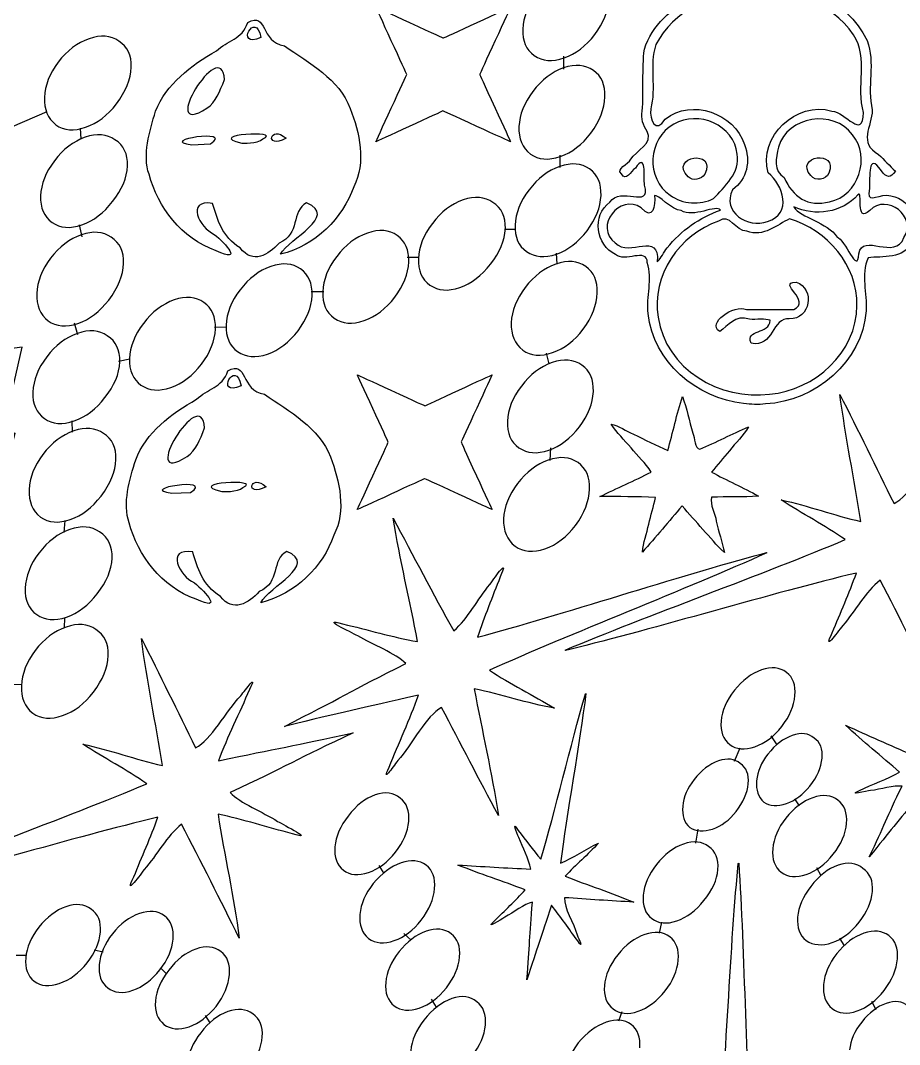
# Model space of a CAD drawing. Extents: x 0 to 11.4, y 1.1 to 23.5.
# Drawn here: x 5.877 to 9.527, y 11.283 to 15.534 of the extents above; entities that cross this region are included whole.
import ezdxf

# ---------------------------------------------------------------- set-up
doc = ezdxf.new("R2010")
doc.units = 0
doc.layers.add('White_Bulbs', color=7, linetype='CONTINUOUS')

msp = doc.modelspace()

# ---------------------------------------------------------------- linework, layer by layer
at = {"layer": 'White_Bulbs', "color": 7}
for points in [[(6.875596, 15.46332)], [(6.337368, 15.339709)], [(6.724478, 15.288936)], [(8.303489, 15.216998)], [(7.772456, 15.094385)], [(6.883053, 15.042039)], [(6.979886, 15.044802)], [(6.321361, 14.930523)], [(8.648714, 14.885063)], [(9.158499, 14.890116)], [(8.287484, 14.807811)], [(8.754627, 14.794431)], [(9.236658, 14.781484)], [(7.890321, 14.670347)], [(8.978893, 14.699694)], [(6.789761, 14.589651)], [(8.562261, 14.590117)], [(9.357882, 14.565799)], [(6.305518, 14.52547)], [(7.489106, 14.531482)], [(7.087891, 14.392615)], [(8.271639, 14.402758)], [(6.686674, 14.253747)], [(5.615771, 13.408668), (5.676933, 13.517097), (5.615451, 13.114559), (5.662237, 13.196413), (5.636114, 12.829777), (5.806075, 13.476016), (5.759731, 13.433706), (5.855866, 13.820808), (5.793982, 13.780347), (5.884044, 14.178456), (5.721866, 14.156616)], [(8.910625, 14.19443)], [(6.289512, 14.116284)], [(6.792957, 14.016834)], [(8.255633, 13.993572)], [(8.987507, 13.98285)], [(8.87968, 13.943692)], [(6.64184, 13.84245)], [(6.273667, 13.711231)], [(6.800415, 13.595552)], [(6.897249, 13.598315)], [(7.695472, 13.567493)], [(8.23979, 13.588519)], [(8.710363, 13.421004)], [(6.257661, 13.302046)], [(6.707123, 13.143164)], [(6.241818, 12.896993)], [(9.092759, 12.731099)], [(9.205305, 12.471359)], [(8.898672, 12.365471)], [(7.489258, 12.208988)], [(9.306769, 12.200765)], [(8.773013, 12.00942)], [(7.596743, 11.929934)], [(9.413938, 11.91809)], [(6.209152, 11.74937)], [(6.510759, 11.720028)], [(7.700427, 11.646055)], [(8.608393, 11.632889)], [(9.517937, 11.637833)], [(6.744606, 11.572436)], [(7.807595, 11.363379)], [(6.880914, 11.313874)]]:
    msp.add_lwpolyline(points, close=True, dxfattribs=at)
for points in [[(8.132957, 15.332531), (8.132957, 15.385291)], [(5.433783, 14.917264), (5.988594, 15.155533)], [(6.124745, 15.087455), (6.128148, 15.041505)], [(6.588862, 15.018327), (6.665821, 15.021446)], [(8.11764, 14.924072), (8.11764, 14.97513)], [(6.121341, 14.685804), (6.131553, 14.636448)], [(7.886185, 14.667082), (7.930434, 14.667083)], [(7.482841, 14.551352), (7.532195, 14.551352)], [(8.105728, 14.522415), (8.102325, 14.568367)], [(7.084602, 14.408391), (7.13736, 14.408391)], [(6.100918, 14.279046), (6.114533, 14.22969)], [(6.682959, 14.260324), (6.732314, 14.262026)], [(6.284721, 14.119066), (6.330671, 14.129277)], [(8.071691, 14.108849), (8.06148, 14.1531)], [(6.090707, 13.872288), (6.092409, 13.824634)], [(8.076797, 13.707197), (8.078498, 13.759957)], [(6.506225, 13.57184), (6.583183, 13.57496)], [(6.061776, 13.458722), (6.05667, 13.407664)], [(8.956357, 13.320139), (8.974057, 13.324695), (8.975699, 13.323472)], [(6.060074, 13.055367), (6.058371, 13.011117)], [(8.157879, 12.923194), (8.140072, 12.91908), (8.13846, 12.920342)], [(5.360603, 12.771146), (5.88478, 12.777954)], [(8.220597, 12.729065), (8.223641, 12.739028), (8.224725, 12.739463)], [(8.992928, 12.5644), (9.018075, 12.526678)], [(8.842044, 12.459617), (8.865096, 12.514104)], [(9.091421, 12.302442), (9.110282, 12.273103)], [(8.680682, 12.118024), (8.69116, 12.176702)], [(8.855382, 12.015732), (8.857266, 12.033911), (8.858984, 12.035026)], [(7.364641, 12.025816), (7.385597, 11.992285)], [(9.181532, 12.017433), (9.200393, 11.983901)], [(8.529798, 11.744996), (8.540276, 11.791101)], [(7.469416, 11.742899), (7.498755, 11.715656)], [(9.277931, 11.724039), (9.296791, 11.692605)], [(5.901906, 11.652788), (5.859993, 11.652788)], [(6.220438, 11.665361), (6.182717, 11.673745)], [(6.484485, 11.575247), (6.459338, 11.600396)], [(7.582582, 11.470465), (7.603538, 11.436934)], [(9.409954, 11.462081), (9.428814, 11.428551)], [(6.664708, 11.371969), (6.645846, 11.403404)], [(8.362149, 11.380351), (8.374723, 11.420169)]]:
    msp.add_lwpolyline(points, dxfattribs=at)
for points in [[(8.912667, 15.700043), (9.09784, 15.705452), (9.308256, 15.626507), (9.391932, 15.450585)], [(8.900624, 15.660467), (8.748908, 15.64935), (8.586716, 15.574373), (8.515364, 15.433864)], [(9.336327, 15.474303), (9.2421, 15.612403), (9.062092, 15.669901), (8.900624, 15.660467)], [(8.020394, 15.644978), (7.983869, 15.597), (7.964637, 15.548212), (7.962697, 15.498613)], [(8.261637, 15.475686), (8.298161, 15.523663), (8.317394, 15.572452), (8.319334, 15.62205)], [(8.467609, 15.415315), (8.498653, 15.514377), (8.583762, 15.585663), (8.671682, 15.634435)], [(6.875596, 15.46332), (6.854004, 15.583382), (6.762939, 15.413769), (6.875596, 15.46332)], [(6.820645, 15.525603), (6.903827, 15.573485), (6.871151, 15.443859), (6.973195, 15.429109)], [(7.416944, 15.450123), (7.381586, 15.526742), (7.352784, 15.589551), (7.352935, 15.589699)], [(7.352935, 15.589699), (7.353089, 15.589861), (7.415907, 15.560986), (7.492537, 15.525557)], [(7.77366, 15.525917), (7.849716, 15.561061), (7.912063, 15.589693), (7.912213, 15.58954)], [(7.912213, 15.58954), (7.912366, 15.589383), (7.883698, 15.527055), (7.848512, 15.45102)], [(6.69123, 15.407907), (6.734589, 15.450439), (6.79841, 15.454977), (6.820645, 15.525603)], [(7.492537, 15.525557), (7.595949, 15.477749), (7.632314, 15.461258), (7.63362, 15.461582)], [(7.63362, 15.461582), (7.634595, 15.461803), (7.697605, 15.490774), (7.77366, 15.525917)], [(6.724478, 15.288936), (6.71261, 15.479268), (6.440511, 15.035937), (6.651487, 15.169791)], [(7.962697, 15.498613), (7.960757, 15.449015), (7.976648, 15.412384), (8.01037, 15.388719)], [(6.162112, 15.458449), (6.113479, 15.441619), (6.070901, 15.409212), (6.034377, 15.361234)], [(6.285641, 15.4482), (6.25192, 15.471864), (6.210744, 15.475281), (6.162112, 15.458449)], [(6.337368, 15.339709), (6.339307, 15.389308), (6.322066, 15.425472), (6.285641, 15.4482)], [(7.481229, 15.309995), (7.481221, 15.310443), (7.4523, 15.373505), (7.416944, 15.450123)], [(7.848512, 15.45102), (7.813325, 15.374984), (7.784339, 15.311977), (7.784097, 15.311004)], [(8.133902, 15.378471), (8.182535, 15.395301), (8.225113, 15.427708), (8.261637, 15.475686)], [(8.515364, 15.433864), (8.4859, 15.348313), (8.517958, 15.253589), (8.493723, 15.166883)], [(9.377258, 15.152109), (9.346266, 15.257443), (9.398573, 15.376713), (9.336327, 15.474303)], [(9.391932, 15.450585), (9.42777, 15.358225), (9.390331, 15.257315), (9.413585, 15.162762)], [(6.43856, 15.157121), (6.481706, 15.269269), (6.584855, 15.348268), (6.69123, 15.407907)], [(6.973195, 15.429109), (7.07712, 15.355616), (7.200218, 15.291564), (7.246584, 15.169215)], [(8.458901, 15.157275), (8.465319, 15.243119), (8.456789, 15.329938), (8.467609, 15.415315)], [(6.034377, 15.361234), (5.997852, 15.313257), (5.97862, 15.264468), (5.97668, 15.21487)], [(8.01037, 15.388719), (8.044092, 15.365054), (8.085269, 15.361639), (8.133902, 15.378471)], [(8.255817, 15.326891), (8.222094, 15.350556), (8.180917, 15.353972), (8.132285, 15.33714)], [(6.275457, 15.187809), (6.314791, 15.239477), (6.335428, 15.290111), (6.337368, 15.339709)], [(7.416865, 15.169925), (7.452264, 15.24651), (7.481228, 15.309541), (7.481229, 15.309995)], [(7.784097, 15.311004), (7.783764, 15.309683), (7.800077, 15.273673), (7.847994, 15.169879)], [(8.132285, 15.33714), (8.083651, 15.320311), (8.041074, 15.287902), (8.00455, 15.239925)], [(8.303489, 15.216998), (8.305429, 15.266596), (8.289538, 15.303227), (8.255817, 15.326891)], [(6.651487, 15.169791), (6.688746, 15.195677), (6.704138, 15.238036), (6.724478, 15.288936)], [(8.00455, 15.239925), (7.968026, 15.191947), (7.948794, 15.143159), (7.946853, 15.09356)], [(5.97668, 15.21487), (5.974739, 15.165272), (5.990577, 15.127262), (6.024191, 15.100843)], [(6.147722, 15.090594), (6.196355, 15.107423), (6.238932, 15.139832), (6.275457, 15.187809)], [(8.245631, 15.0665), (8.282263, 15.117234), (8.301549, 15.1674), (8.303489, 15.216998)], [(8.554147, 15.124505), (8.66406, 15.211545), (8.841489, 15.149926), (8.882997, 15.019104)], [(8.980807, 14.901484), (8.939241, 15.050738), (9.099491, 15.203074), (9.246062, 15.157761)], [(6.411113, 14.895474), (6.383442, 14.973903), (6.412758, 15.075298), (6.43856, 15.157121)], [(7.246584, 15.169215), (7.284758, 15.067074), (7.313459, 14.945313), (7.260921, 14.843464)], [(7.352779, 15.030406), (7.352626, 15.030563), (7.381464, 15.093338), (7.416865, 15.169925)], [(7.631369, 15.158364), (7.630394, 15.158144), (7.567387, 15.129177), (7.491333, 15.094033)], [(7.772456, 15.094385), (7.669483, 15.141987), (7.632669, 15.158681), (7.631369, 15.158364)], [(7.847994, 15.169879), (7.883379, 15.093233), (7.912207, 15.0304), (7.912057, 15.030249)], [(8.478517, 15.073051), (8.46306, 15.09929), (8.451489, 15.126409), (8.458901, 15.157275)], [(8.493723, 15.166883), (8.487494, 15.121271), (8.516207, 15.062769), (8.554147, 15.124505)], [(8.853077, 14.978703), (8.840783, 15.099263), (8.690261, 15.164335), (8.589881, 15.103023)], [(9.331511, 15.059906), (9.252807, 15.167015), (9.061317, 15.137827), (9.024212, 15.008451)], [(9.246062, 15.157761), (9.303733, 15.155205), (9.374581, 15.035061), (9.377258, 15.152109)], [(9.413585, 15.162762), (9.411544, 15.093705), (9.353971, 15.024733), (9.439927, 14.978217)], [(6.024191, 15.100843), (6.057913, 15.077178), (6.09909, 15.073762), (6.147722, 15.090594)], [(6.979886, 15.044802), (6.914078, 15.104831), (6.887083, 14.996598), (6.979886, 15.044802)], [(7.491333, 15.094033), (7.41528, 15.058889), (7.35293, 15.030255), (7.352779, 15.030406)], [(7.912057, 15.030249), (7.911903, 15.030087), (7.849088, 15.058956), (7.772456, 15.094385)], [(7.946853, 15.09356), (7.944913, 15.043962), (7.960751, 15.005953), (7.994365, 14.979533)], [(8.589881, 15.103023), (8.481225, 15.046737), (8.472118, 14.875942), (8.574907, 14.808454)], [(6.269635, 15.039014), (6.235915, 15.062679), (6.194737, 15.066094), (6.146106, 15.049262)], [(6.665821, 15.021446), (6.770808, 15.086929), (6.437787, 15.034726), (6.588862, 15.018327)], [(6.883053, 15.042039), (6.97288, 15.079481), (6.63518, 15.061276), (6.796218, 15.025025)], [(8.117897, 14.969285), (8.16653, 14.986114), (8.209106, 15.018523), (8.245631, 15.0665)], [(8.410809, 14.95771), (8.431197, 14.99188), (8.508522, 15.027147), (8.478517, 15.073051)], [(9.236658, 14.781484), (9.356668, 14.806543), (9.409321, 14.966947), (9.331511, 15.059906)], [(6.146106, 15.049262), (6.097473, 15.032433), (6.054895, 15.000025), (6.018371, 14.952047)], [(6.321361, 14.930523), (6.323302, 14.980121), (6.306059, 15.016285), (6.269635, 15.039014)], [(6.796218, 15.025025), (6.796218, 15.025025), (6.861875, 15.020609), (6.883053, 15.042039)], [(8.882997, 15.019104), (8.909913, 14.950403), (8.893266, 14.874941), (8.833981, 14.831538)], [(9.024212, 15.008451), (9.014095, 14.965013), (9.001539, 14.907395), (9.048249, 14.88231)], [(7.994365, 14.979533), (8.028087, 14.955869), (8.069264, 14.952453), (8.117897, 14.969285)], [(8.467979, 14.849939), (8.464622, 14.886587), (8.476442, 14.989766), (8.429971, 14.921163)], [(8.648714, 14.885063), (8.566843, 14.970884), (8.770442, 15.002174), (8.718401, 14.895663)], [(8.754627, 14.794431), (8.798799, 14.842443), (8.866902, 14.904146), (8.853077, 14.978703)], [(9.158499, 14.890116), (9.086541, 14.971658), (9.274899, 15.000426), (9.233861, 14.900291)], [(9.451774, 14.910541), (9.39253, 14.993536), (9.404529, 14.88143), (9.402313, 14.835884)], [(9.439927, 14.978217), (9.463006, 14.954663), (9.486473, 14.931492), (9.509733, 14.908116)], [(6.018371, 14.952047), (5.981847, 14.90407), (5.962614, 14.855282), (5.960674, 14.805684)], [(6.259612, 14.782756), (6.298838, 14.831669), (6.319422, 14.880925), (6.321361, 14.930523)], [(8.116279, 14.927953), (8.067646, 14.911124), (8.025068, 14.878716), (7.988544, 14.830738)], [(8.23981, 14.917705), (8.206088, 14.941369), (8.164911, 14.944786), (8.116279, 14.927953)], [(8.371961, 14.897786), (8.347546, 14.917439), (8.401293, 14.937764), (8.410809, 14.95771)], [(6.689824, 14.577439), (6.54323, 14.629949), (6.448521, 14.759006), (6.411113, 14.895474)], [(8.287484, 14.807811), (8.289424, 14.85741), (8.273533, 14.894041), (8.23981, 14.917705)], [(8.429971, 14.921163), (8.410667, 14.907628), (8.391541, 14.863097), (8.371961, 14.897786)], [(8.718401, 14.895663), (8.703212, 14.873974), (8.669395, 14.866421), (8.648714, 14.885063)], [(8.978893, 14.699694), (9.083676, 14.73185), (9.043696, 14.851205), (8.980807, 14.901484)], [(9.048249, 14.88231), (9.082801, 14.801374), (9.144778, 14.758047), (9.236658, 14.781484)], [(9.233861, 14.900291), (9.21974, 14.872387), (9.178465, 14.864438), (9.158499, 14.890116)], [(9.509733, 14.908116), (9.490232, 14.877435), (9.470931, 14.881241), (9.451774, 14.910541)], [(7.260921, 14.843464), (7.215291, 14.713294), (7.102713, 14.599909), (6.957536, 14.563236)], [(8.324591, 14.779203), (8.366483, 14.849065), (8.497151, 14.748193), (8.467979, 14.849939)], [(5.960674, 14.805684), (5.958734, 14.756085), (5.974624, 14.719454), (6.008347, 14.695789)], [(7.838595, 14.77884), (7.804873, 14.802504), (7.763697, 14.805919), (7.715065, 14.789087)], [(7.988544, 14.830738), (7.95202, 14.78276), (7.932788, 14.733972), (7.930848, 14.684374)], [(8.229787, 14.661447), (8.266311, 14.709426), (8.285543, 14.758213), (8.287484, 14.807811)], [(8.454753, 14.756296), (8.364622, 14.818981), (8.256529, 14.677467), (8.346898, 14.610603)], [(8.508985, 14.806876), (8.516038, 14.765499), (8.501792, 14.700098), (8.454753, 14.756296)], [(8.620809, 14.745453), (8.579588, 14.745348), (8.525937, 14.813885), (8.508985, 14.806876)], [(8.574907, 14.808454), (8.624762, 14.771009), (8.699613, 14.766492), (8.754627, 14.794431)], [(8.833981, 14.831538), (8.786837, 14.739174), (8.896086, 14.668513), (8.978893, 14.699694)], [(9.35335, 14.810581), (9.288633, 14.734575), (9.175845, 14.72051), (9.087397, 14.759735)], [(9.402863, 14.745169), (9.339966, 14.687107), (9.377331, 14.836786), (9.35335, 14.810581)], [(9.402313, 14.835884), (9.385214, 14.770414), (9.430153, 14.808835), (9.474205, 14.808587)], [(9.545194, 14.63288), (9.602065, 14.719244), (9.474041, 14.818621), (9.402863, 14.745169)], [(9.474205, 14.808587), (9.565106, 14.804759), (9.629087, 14.694754), (9.579333, 14.61569)], [(6.131878, 14.685542), (6.180511, 14.702371), (6.223088, 14.734779), (6.259612, 14.782756)], [(6.675152, 14.774741), (6.561561, 14.791755), (6.619281, 14.672907), (6.681943, 14.646186)], [(6.789761, 14.589651), (6.713994, 14.635766), (6.694933, 14.708303), (6.675152, 14.774741)], [(7.065288, 14.776495), (6.999403, 14.742862), (7.040193, 14.645737), (6.951351, 14.609844)], [(6.957536, 14.563236), (6.991643, 14.631179), (7.200199, 14.720238), (7.065288, 14.776495)], [(7.715065, 14.789087), (7.666431, 14.772257), (7.623854, 14.73985), (7.587329, 14.691872)], [(7.890321, 14.670347), (7.892261, 14.719946), (7.875019, 14.75611), (7.838595, 14.77884)], [(8.348203, 14.562957), (8.264981, 14.600317), (8.248179, 14.726127), (8.324591, 14.779203)], [(8.783697, 14.746234), (8.768455, 14.772657), (8.669764, 14.711588), (8.620809, 14.745453)], [(9.087397, 14.759735), (9.117309, 14.715343), (9.226704, 14.696433), (9.267411, 14.634731)], [(8.562261, 14.590115), (8.619978, 14.661425), (8.696575, 14.716766), (8.783697, 14.746234)], [(8.893399, 14.659555), (8.845319, 14.659586), (8.82245, 14.735359), (8.775341, 14.701436)], [(6.008347, 14.695789), (6.04207, 14.672125), (6.083246, 14.66871), (6.131878, 14.685542)], [(7.441433, 14.641375), (7.407711, 14.665039), (7.366533, 14.668456), (7.317901, 14.651622)], [(7.587329, 14.691872), (7.550804, 14.643894), (7.531572, 14.595106), (7.529632, 14.545508)], [(7.828572, 14.52258), (7.867798, 14.571494), (7.888381, 14.620749), (7.890321, 14.670347)], [(7.930848, 14.684374), (7.928907, 14.634775), (7.944798, 14.598144), (7.97852, 14.57448)], [(8.775341, 14.701436), (8.614593, 14.645352), (8.493881, 14.475027), (8.525218, 14.302005)], [(9.070182, 14.710376), (9.021293, 14.687355), (8.960085, 14.631733), (8.893399, 14.659555)], [(9.349643, 14.350379), (9.353871, 14.517862), (9.226073, 14.663592), (9.070182, 14.710376)], [(6.130261, 14.64421), (6.081628, 14.627381), (6.039051, 14.594972), (6.002527, 14.546994)], [(6.253792, 14.633962), (6.22007, 14.657625), (6.178892, 14.661042), (6.130261, 14.64421)], [(6.305518, 14.52547), (6.307458, 14.575068), (6.290216, 14.611232), (6.253792, 14.633962)], [(6.681943, 14.646186), (6.73029, 14.606419), (6.803368, 14.525113), (6.689824, 14.577439)], [(7.317901, 14.651622), (7.269268, 14.634793), (7.226691, 14.602385), (7.190167, 14.554408)], [(7.489106, 14.531482), (7.491046, 14.58108), (7.475155, 14.617711), (7.441433, 14.641375)], [(8.102052, 14.564233), (8.150685, 14.581062), (8.193263, 14.61347), (8.229787, 14.661447)], [(8.346898, 14.610603), (8.405686, 14.549408), (8.531375, 14.661478), (8.520989, 14.532722)], [(9.267411, 14.634731), (9.299841, 14.630031), (9.354212, 14.471195), (9.357882, 14.565799)], [(9.357882, 14.565799), (9.372873, 14.65575), (9.508443, 14.534782), (9.545194, 14.63288)], [(6.951351, 14.609844), (6.906459, 14.560599), (6.842348, 14.520914), (6.789761, 14.589651)], [(8.47947, 14.528818), (8.480355, 14.59289), (8.384677, 14.526833), (8.348203, 14.562957)], [(8.520989, 14.532722), (8.538619, 14.547205), (8.54676, 14.57288), (8.562261, 14.590117)], [(9.579333, 14.61569), (9.545229, 14.540593), (9.45496, 14.556506), (9.396124, 14.548865)], [(6.002527, 14.546994), (5.966002, 14.499017), (5.94677, 14.450228), (5.94483, 14.40063)], [(7.190167, 14.554408), (7.153642, 14.506431), (7.13441, 14.457642), (7.13247, 14.408044)], [(7.529632, 14.545508), (7.527692, 14.49591), (7.543583, 14.459279), (7.577305, 14.435614)], [(7.97852, 14.57448), (8.012242, 14.550817), (8.05342, 14.5474), (8.102052, 14.564233)], [(9.396124, 14.548865), (9.366178, 14.476909), (9.392038, 14.402646), (9.38782, 14.328756)], [(6.243606, 14.373571), (6.28294, 14.425238), (6.303578, 14.475872), (6.305518, 14.52547)], [(6.916686, 14.512757), (6.868052, 14.495927), (6.825476, 14.463519), (6.788951, 14.415541)], [(7.040217, 14.502509), (7.006495, 14.526173), (6.965318, 14.529589), (6.916686, 14.512757)], [(7.087891, 14.392615), (7.089831, 14.442213), (7.073939, 14.478845), (7.040217, 14.502509)], [(7.431409, 14.385117), (7.467933, 14.433096), (7.487166, 14.481883), (7.489106, 14.531482)], [(7.700837, 14.425366), (7.74947, 14.442195), (7.792047, 14.474603), (7.828572, 14.52258)], [(8.100436, 14.5229), (8.051802, 14.506071), (8.009225, 14.473663), (7.9727, 14.425686)], [(8.223966, 14.512653), (8.190244, 14.536317), (8.149068, 14.539733), (8.100436, 14.5229)], [(8.271639, 14.402758), (8.27358, 14.452356), (8.257688, 14.488988), (8.223966, 14.512653)], [(8.483391, 14.316927), (8.474916, 14.387997), (8.502039, 14.458823), (8.47947, 14.528818)], [(6.788951, 14.415541), (6.752426, 14.367565), (6.733194, 14.318776), (6.731255, 14.269178)], [(7.577305, 14.435614), (7.611027, 14.41195), (7.652204, 14.408534), (7.700837, 14.425366)], [(7.9727, 14.425686), (7.936176, 14.377708), (7.916944, 14.32892), (7.915003, 14.279322)], [(9.087676, 14.334009), (9.165252, 14.369682), (9.014795, 14.446184), (9.097048, 14.44793)], [(9.097048, 14.44793), (9.179323, 14.420038), (9.156248, 14.292196), (9.069201, 14.295238)], [(5.94483, 14.40063), (5.94289, 14.351032), (5.958727, 14.313023), (5.992341, 14.286603)], [(6.115872, 14.276355), (6.164506, 14.293185), (6.207082, 14.325592), (6.243606, 14.373571)], [(6.515471, 14.37389), (6.466838, 14.357061), (6.42426, 14.324653), (6.387736, 14.276675)], [(6.639001, 14.363642), (6.605279, 14.387306), (6.564103, 14.390722), (6.515471, 14.37389)], [(7.030194, 14.24625), (7.066719, 14.294228), (7.085951, 14.343016), (7.087891, 14.392615)], [(7.13247, 14.408044), (7.13053, 14.358446), (7.146421, 14.321815), (7.180142, 14.29815)], [(7.303673, 14.287902), (7.352307, 14.304732), (7.394885, 14.33714), (7.431409, 14.385117)], [(8.213781, 14.252261), (8.250413, 14.302994), (8.269699, 14.35316), (8.271639, 14.402758)], [(6.686674, 14.253747), (6.688614, 14.303346), (6.672723, 14.339978), (6.639001, 14.363642)], [(8.780148, 14.243377), (8.724577, 14.276493), (8.839331, 14.356195), (8.89096, 14.333861)], [(8.89096, 14.333861), (8.956532, 14.334138), (9.022104, 14.333955), (9.087676, 14.334009)], [(9.38782, 14.328756), (9.374333, 14.116791), (9.175998, 13.953784), (8.970752, 13.941926)], [(8.987507, 13.98285), (9.174719, 13.998574), (9.350113, 14.155901), (9.349643, 14.350379)], [(5.992341, 14.286603), (6.026063, 14.262939), (6.06724, 14.259523), (6.115872, 14.276355)], [(7.180142, 14.29815), (7.213864, 14.274486), (7.255041, 14.27107), (7.303673, 14.287902)], [(8.87968, 13.943692), (8.68575, 13.963563), (8.503244, 14.117614), (8.483391, 14.316927)], [(8.525218, 14.302005), (8.554067, 14.087835), (8.783669, 13.954447), (8.987507, 13.98285)], [(8.904229, 14.293743), (8.843993, 14.315827), (8.815112, 14.26411), (8.780148, 14.243377)], [(8.910625, 14.19443), (8.884485, 14.254768), (8.988107, 14.228662), (8.98949, 14.289291)], [(8.98949, 14.289291), (8.971435, 14.297356), (8.930984, 14.291174), (8.904229, 14.293743)], [(9.069201, 14.295238), (8.998983, 14.304216), (9.002507, 14.173224), (8.910625, 14.19443)], [(6.237786, 14.224775), (6.204064, 14.24844), (6.162887, 14.251856), (6.114254, 14.235024)], [(6.387736, 14.276675), (6.351211, 14.228698), (6.33198, 14.17991), (6.33004, 14.130311)], [(6.628977, 14.107384), (6.665502, 14.155362), (6.684735, 14.204149), (6.686674, 14.253747)], [(6.731255, 14.269178), (6.729314, 14.21958), (6.745205, 14.182949), (6.778927, 14.159284)], [(6.902458, 14.149037), (6.951091, 14.165866), (6.993669, 14.198273), (7.030194, 14.24625)], [(7.915003, 14.279322), (7.913063, 14.229723), (7.9289, 14.191715), (7.962515, 14.165295)], [(8.086046, 14.155047), (8.134679, 14.171876), (8.177256, 14.204284), (8.213781, 14.252261)], [(6.114254, 14.235024), (6.065621, 14.218195), (6.023045, 14.185786), (5.986521, 14.137809)], [(6.289512, 14.116284), (6.291453, 14.165882), (6.27421, 14.202046), (6.237786, 14.224775)], [(6.778927, 14.159284), (6.812649, 14.135619), (6.853826, 14.132203), (6.902458, 14.149037)], [(7.962515, 14.165295), (7.996236, 14.14163), (8.037413, 14.138215), (8.086046, 14.155047)], [(5.986521, 14.137809), (5.949996, 14.089831), (5.930764, 14.041044), (5.928824, 13.991446)], [(6.227763, 13.968518), (6.266989, 14.01743), (6.287572, 14.066685), (6.289512, 14.116284)], [(6.33004, 14.130311), (6.328099, 14.080713), (6.34399, 14.044081), (6.377712, 14.020417)], [(6.792957, 14.016834), (6.771366, 14.136896), (6.680302, 13.967282), (6.792957, 14.016834)], [(6.738007, 14.079116), (6.821189, 14.126999), (6.788513, 13.997373), (6.890557, 13.982623)], [(8.207961, 14.103467), (8.174239, 14.127131), (8.133062, 14.130546), (8.084429, 14.113715)], [(6.501243, 14.010169), (6.549876, 14.026998), (6.592453, 14.059406), (6.628977, 14.107384)], [(6.608592, 13.961421), (6.65195, 14.003953), (6.715772, 14.008491), (6.738007, 14.079116)], [(8.084429, 14.113715), (8.035796, 14.096885), (7.993218, 14.064476), (7.956694, 14.016499)], [(8.255633, 13.993572), (8.257573, 14.043171), (8.241683, 14.079802), (8.207961, 14.103467)], [(6.64184, 13.84245), (6.629973, 14.032782), (6.357873, 13.58945), (6.568849, 13.723305)], [(7.339959, 13.923231), (7.304601, 13.99985), (7.275799, 14.062659), (7.27595, 14.062807)], [(7.27595, 14.062807), (7.276104, 14.062969), (7.338922, 14.034094), (7.415552, 13.998666)], [(7.696676, 13.999025), (7.772731, 14.034169), (7.835079, 14.062801), (7.835229, 14.062648)], [(7.835229, 14.062648), (7.835381, 14.062491), (7.806713, 14.000163), (7.771527, 13.924128)], [(5.928824, 13.991446), (5.926884, 13.941847), (5.942775, 13.905215), (5.976497, 13.881551)], [(6.377712, 14.020417), (6.411434, 13.996753), (6.452612, 13.993337), (6.501243, 14.010169)], [(7.415552, 13.998666), (7.518964, 13.950857), (7.555329, 13.934366), (7.556635, 13.93469)], [(7.556635, 13.93469), (7.557611, 13.934911), (7.620621, 13.963882), (7.696676, 13.999025)], [(7.956694, 14.016499), (7.92017, 13.968522), (7.900938, 13.919734), (7.898998, 13.870136)], [(8.197936, 13.847209), (8.234461, 13.895187), (8.253693, 13.943974), (8.255633, 13.993572)], [(6.100028, 13.871303), (6.148661, 13.888132), (6.191238, 13.92054), (6.227763, 13.968518)], [(6.355923, 13.710634), (6.399068, 13.822782), (6.502217, 13.901781), (6.608592, 13.961421)], [(6.890557, 13.982623), (6.994482, 13.909129), (7.117581, 13.845077), (7.163947, 13.722728)], [(8.564561, 13.748594), (8.585799, 13.823207), (8.602219, 13.899135), (8.625192, 13.973262)], [(8.625192, 13.973262), (8.643829, 13.924001), (8.653779, 13.871911), (8.668136, 13.821276)], [(9.366549, 13.454474), (9.338316, 13.63041), (9.302717, 13.805078), (9.279074, 13.981863)], [(9.279074, 13.981863), (9.355943, 13.831666), (9.428895, 13.679561), (9.503979, 13.528557)], [(7.404244, 13.783103), (7.404237, 13.783551), (7.375315, 13.846613), (7.339959, 13.923231)], [(7.771527, 13.924128), (7.73634, 13.848092), (7.707354, 13.785086), (7.707112, 13.784112)], [(8.970752, 13.941926), (8.940429, 13.938786), (8.909894, 13.940033), (8.87968, 13.943692)], [(5.976497, 13.881551), (6.010219, 13.857887), (6.051396, 13.854471), (6.100028, 13.871303)], [(7.898998, 13.870136), (7.897057, 13.820538), (7.912948, 13.783907), (7.94667, 13.760243)], [(6.098411, 13.829971), (6.049778, 13.813142), (6.007201, 13.780734), (5.970676, 13.732756)], [(6.221943, 13.819723), (6.188221, 13.843387), (6.147043, 13.846803), (6.098411, 13.829971)], [(6.273667, 13.711231), (6.275608, 13.76083), (6.258365, 13.796994), (6.221943, 13.819723)], [(6.568849, 13.723305), (6.606109, 13.74919), (6.6215, 13.79155), (6.64184, 13.84245)], [(8.070202, 13.749995), (8.118835, 13.766824), (8.161412, 13.799232), (8.197936, 13.847209)], [(8.412172, 13.759652), (8.38369, 13.791626), (8.354749, 13.823302), (8.329037, 13.857598)], [(8.329037, 13.857598), (8.362669, 13.852503), (8.39021, 13.828168), (8.422111, 13.816837)], [(8.668136, 13.821276), (8.677176, 13.800715), (8.67764, 13.757576), (8.697073, 13.753786)], [(8.697073, 13.753786), (8.765737, 13.782626), (8.831506, 13.817873), (8.900293, 13.846436)], [(8.900293, 13.846436), (8.878088, 13.810254), (8.846779, 13.780655), (8.820518, 13.747427)], [(7.33988, 13.643034), (7.37528, 13.719618), (7.404243, 13.78265), (7.404244, 13.783103)], [(7.707112, 13.784112), (7.706779, 13.782791), (7.723092, 13.746781), (7.771009, 13.642987)], [(8.422111, 13.816837), (8.469458, 13.793809), (8.516541, 13.770205), (8.564561, 13.748594)], [(5.970676, 13.732756), (5.934153, 13.684778), (5.91492, 13.635991), (5.912979, 13.586392)], [(7.94667, 13.760243), (7.980392, 13.736578), (8.02157, 13.733162), (8.070202, 13.749995)], [(8.495998, 13.659462), (8.472645, 13.696339), (8.439513, 13.725779), (8.412172, 13.759652)], [(8.820518, 13.747427), (8.795503, 13.718258), (8.770373, 13.689175), (8.746294, 13.659222)], [(9.503979, 13.528557), (9.569243, 13.560429), (9.629233, 13.678881), (9.691684, 13.744223)], [(6.211757, 13.559332), (6.251091, 13.611), (6.271727, 13.661633), (6.273667, 13.711231)], [(6.328475, 13.448987), (6.300805, 13.527416), (6.330121, 13.628811), (6.355923, 13.710634)], [(7.163947, 13.722728), (7.20212, 13.620587), (7.230821, 13.498826), (7.178283, 13.396977)], [(8.068585, 13.708662), (8.019951, 13.691832), (7.977374, 13.659424), (7.94085, 13.611446)], [(8.192116, 13.698413), (8.158394, 13.722078), (8.117217, 13.725494), (8.068585, 13.708662)], [(8.23979, 13.588519), (8.24173, 13.638119), (8.225839, 13.67475), (8.192116, 13.698413)], [(6.897249, 13.598315), (6.83144, 13.658345), (6.804445, 13.550112), (6.897249, 13.598315)], [(8.282584, 13.557621), (8.353732, 13.591541), (8.425987, 13.623192), (8.495998, 13.659462)], [(8.746294, 13.659222), (8.810219, 13.623865), (8.877867, 13.595676), (8.941103, 13.559022)], [(6.583183, 13.57496), (6.68817, 13.640441), (6.35515, 13.588239), (6.506225, 13.57184)], [(6.800415, 13.595552), (6.890242, 13.632994), (6.552542, 13.61479), (6.71358, 13.578539)], [(7.275794, 13.503514), (7.275642, 13.503672), (7.304479, 13.566446), (7.33988, 13.643034)], [(7.554384, 13.631472), (7.553409, 13.631252), (7.490402, 13.602285), (7.414348, 13.567141)], [(7.695472, 13.567493), (7.592499, 13.615094), (7.555684, 13.63179), (7.554384, 13.631472)], [(7.771009, 13.642987), (7.806394, 13.566341), (7.835222, 13.503508), (7.835072, 13.503357)], [(7.94085, 13.611446), (7.904326, 13.563468), (7.885093, 13.514681), (7.883153, 13.465084)], [(5.912979, 13.586392), (5.91104, 13.536794), (5.926877, 13.498785), (5.960491, 13.472365)], [(6.71358, 13.578539), (6.71358, 13.578539), (6.779238, 13.574122), (6.800415, 13.595552)], [(7.414348, 13.567141), (7.338295, 13.531998), (7.275945, 13.503363), (7.275794, 13.503514)], [(7.835072, 13.503357), (7.834918, 13.503195), (7.772103, 13.532065), (7.695472, 13.567493)], [(8.181931, 13.438023), (8.218563, 13.488755), (8.237849, 13.538921), (8.23979, 13.588519)], [(6.084022, 13.462118), (6.132655, 13.478947), (6.175232, 13.511354), (6.211757, 13.559332)], [(8.513686, 13.553808), (8.436732, 13.558288), (8.359616, 13.556508), (8.282584, 13.557621)], [(8.485607, 13.443466), (8.495126, 13.480206), (8.504764, 13.516918), (8.513686, 13.553808)], [(8.74649, 13.554458), (8.738081, 13.520669), (8.762606, 13.488762), (8.765512, 13.455182)], [(8.941103, 13.559022), (8.876375, 13.553091), (8.811293, 13.558614), (8.74649, 13.554458)], [(9.301326, 13.378582), (9.217671, 13.437785), (9.122097, 13.486119), (9.035889, 13.543317)], [(9.035889, 13.543317), (9.148008, 13.519766), (9.254647, 13.478936), (9.366549, 13.454474)], [(8.624275, 13.518453), (8.569141, 13.454605), (8.515533, 13.389432), (8.459101, 13.326711)], [(8.710363, 13.421004), (8.681668, 13.453487), (8.652972, 13.48597), (8.624275, 13.518453)], [(5.960491, 13.472365), (5.994212, 13.448701), (6.03539, 13.445284), (6.084022, 13.462118)], [(6.205937, 13.410537), (6.172214, 13.434201), (6.131037, 13.437616), (6.082405, 13.420784)], [(6.607186, 13.130952), (6.460592, 13.183462), (6.365884, 13.312519), (6.328475, 13.448987)], [(7.525492, 12.955579), (7.494522, 13.126892), (7.45193, 13.296061), (7.424499, 13.467902)], [(7.424499, 13.467902), (7.507385, 13.311711), (7.590093, 13.15505), (7.675766, 13.000415)], [(7.883153, 13.465084), (7.881213, 13.415485), (7.89705, 13.377475), (7.930664, 13.351056)], [(8.054196, 13.340808), (8.102829, 13.357637), (8.145407, 13.390045), (8.181931, 13.438023)], [(8.459101, 13.326711), (8.462317, 13.366562), (8.477408, 13.404442), (8.485607, 13.443466)], [(8.765512, 13.455182), (8.776734, 13.411647), (8.789729, 13.368559), (8.799448, 13.324643)], [(6.082405, 13.420784), (6.033772, 13.403955), (5.991195, 13.371547), (5.95467, 13.32357)], [(6.257661, 13.302046), (6.259602, 13.351644), (6.242361, 13.387808), (6.205937, 13.410537)], [(7.178283, 13.396977), (7.132653, 13.266807), (7.020075, 13.153422), (6.874899, 13.116749)], [(8.799448, 13.324643), (8.766904, 13.353773), (8.740247, 13.389189), (8.710363, 13.421004)], [(7.930664, 13.351056), (7.964387, 13.327391), (8.005564, 13.323976), (8.054196, 13.340808)], [(8.13846, 12.920342), (8.467192, 13.05867), (8.972917, 13.239894), (9.301326, 13.378582)], [(5.95467, 13.32357), (5.918146, 13.275592), (5.898915, 13.226804), (5.896974, 13.177206)], [(6.592515, 13.328254), (6.478924, 13.345268), (6.536644, 13.22642), (6.599305, 13.199699)], [(6.707123, 13.143164), (6.631356, 13.18928), (6.612295, 13.261816), (6.592515, 13.328254)], [(6.982651, 13.330008), (6.916765, 13.296375), (6.957555, 13.19925), (6.868714, 13.163357)], [(6.874899, 13.116749), (6.909005, 13.184692), (7.117561, 13.273752), (6.982651, 13.330008)], [(7.774769, 12.973861), (8.119867, 13.065131), (8.611436, 13.227829), (8.956357, 13.320139)], [(8.975699, 13.323472), (8.650509, 13.17701), (8.149448, 12.983264), (7.82459, 12.836452)], [(7.826228, 13.19287), (7.850841, 13.227381), (7.908128, 13.308649), (7.868505, 13.223867)], [(6.195912, 13.15428), (6.235139, 13.203191), (6.255721, 13.252447), (6.257661, 13.302046)], [(7.868505, 13.223867), (7.837294, 13.140537), (7.802484, 13.058094), (7.774769, 12.973861)], [(9.347714, 13.239976), (9.000452, 13.157317), (8.50499, 13.006896), (8.157879, 12.923194)], [(9.247788, 12.99238), (9.281063, 13.074907), (9.317913, 13.156458), (9.347714, 13.239976)], [(6.599305, 13.199699), (6.647653, 13.159932), (6.720731, 13.078626), (6.607186, 13.130952)], [(7.675766, 13.000415), (7.7364, 13.052243), (7.77475, 13.130455), (7.826228, 13.19287)], [(9.446026, 13.210968), (9.384121, 13.160664), (9.343839, 13.083431), (9.290824, 13.022315)], [(9.685589, 12.737376), (9.606613, 12.89558), (9.527827, 13.05425), (9.446026, 13.210968)], [(5.896974, 13.177206), (5.895034, 13.127608), (5.910925, 13.090976), (5.944647, 13.067313)], [(6.068179, 13.057064), (6.116812, 13.073893), (6.159388, 13.106301), (6.195912, 13.15428)], [(6.868714, 13.163357), (6.823821, 13.114112), (6.75971, 13.074427), (6.707123, 13.143164)], [(5.944647, 13.067313), (5.978369, 13.043648), (6.019547, 13.040231), (6.068179, 13.057064)], [(7.277601, 12.978986), (7.25177, 12.99343), (7.11352, 13.057331), (7.214929, 13.028795)], [(6.066561, 13.015732), (6.017928, 12.998903), (5.975351, 12.966494), (5.938827, 12.918517)], [(6.190091, 13.005484), (6.15637, 13.029148), (6.115193, 13.032564), (6.066561, 13.015732)], [(7.214929, 13.028795), (7.318582, 13.005042), (7.420639, 12.974132), (7.525492, 12.955579)], [(9.290824, 13.022315), (9.26536, 12.988427), (9.206071, 12.908608), (9.247788, 12.99238)], [(6.241818, 12.896993), (6.243757, 12.946591), (6.226516, 12.982754), (6.190091, 13.005484)], [(6.466859, 12.44085), (6.438625, 12.616786), (6.403026, 12.791455), (6.379383, 12.96824)], [(6.379383, 12.96824), (6.456253, 12.818043), (6.529203, 12.665938), (6.604288, 12.514935)], [(7.477475, 12.863925), (7.435089, 12.907316), (7.340576, 12.940849), (7.277601, 12.978986)], [(5.938827, 12.918517), (5.902303, 12.870539), (5.88307, 12.821752), (5.88113, 12.772154)], [(6.179907, 12.745093), (6.219241, 12.796761), (6.239878, 12.847394), (6.241818, 12.896993)], [(6.973135, 12.603485), (7.198481, 12.715692), (7.251707, 12.752428), (7.477475, 12.863925)], [(9.057247, 12.82774), (9.029783, 12.848702), (8.995145, 12.851963), (8.953332, 12.837524)], [(6.791993, 12.730599), (6.81277, 12.756098), (6.864413, 12.827791), (6.828335, 12.757029)], [(7.82459, 12.836452), (7.909691, 12.779348), (8.006439, 12.733405), (8.094042, 12.678369)], [(8.953332, 12.837524), (8.911518, 12.823082), (8.874143, 12.794955), (8.841209, 12.753136)], [(9.092759, 12.731099), (9.096546, 12.774563), (9.084709, 12.806777), (9.057247, 12.82774)], [(5.88113, 12.772154), (5.87919, 12.722554), (5.895027, 12.684546), (5.928641, 12.658127)], [(6.828335, 12.757029), (6.786039, 12.658021), (6.737489, 12.560955), (6.698864, 12.460813)], [(8.094042, 12.678369), (7.981372, 12.699124), (7.873751, 12.737289), (7.761275, 12.758962)], [(7.761275, 12.758962), (7.793875, 12.583782), (7.833806, 12.410053), (7.861839, 12.233911)], [(6.052172, 12.647879), (6.100805, 12.664708), (6.143382, 12.697116), (6.179907, 12.745093)], [(6.604288, 12.514935), (6.669552, 12.546806), (6.729541, 12.665258), (6.791993, 12.730599)], [(7.529836, 12.733235), (7.282815, 12.676097), (7.219497, 12.663495), (6.973135, 12.603485)], [(7.407773, 12.43389), (7.447593, 12.53392), (7.493714, 12.632163), (7.529836, 12.733235)], [(8.037853, 12.051385), (8.096023, 12.246379), (8.162984, 12.533849), (8.220597, 12.729065)], [(8.224725, 12.739463), (8.199329, 12.53775), (8.144636, 12.236436), (8.119496, 12.034782)], [(8.841209, 12.753136), (8.808275, 12.711317), (8.789913, 12.668676), (8.786125, 12.625212)], [(9.037676, 12.603175), (9.070609, 12.644995), (9.08897, 12.687635), (9.092759, 12.731099)], [(7.62573, 12.681482), (7.561278, 12.647998), (7.504252, 12.528091), (7.443446, 12.461216)], [(7.861839, 12.233911), (7.781259, 12.382149), (7.704547, 12.532393), (7.62573, 12.681482)], [(5.928641, 12.658127), (5.962363, 12.634462), (6.003541, 12.631046), (6.052172, 12.647879)], [(8.786125, 12.625212), (8.782338, 12.581747), (8.794175, 12.549534), (8.821638, 12.528571)], [(8.925553, 12.518787), (8.967366, 12.533228), (9.004741, 12.561355), (9.037676, 12.603175)], [(9.526622, 12.412948), (9.452776, 12.47924), (9.374448, 12.540502), (9.302011, 12.608269)], [(9.302011, 12.608269), (9.393941, 12.566939), (9.485954, 12.525337), (9.578594, 12.485684)], [(6.698864, 12.460813), (6.94723, 12.51179), (7.010843, 12.522812), (7.258621, 12.576676)], [(7.258621, 12.576676), (7.030554, 12.47011), (6.97643, 12.434709), (6.74796, 12.328861)], [(9.081723, 12.565691), (9.044555, 12.552856), (9.010771, 12.527137), (8.980369, 12.488534)], [(9.172015, 12.554715), (9.148988, 12.574868), (9.11889, 12.578526), (9.081723, 12.565691)], [(9.205305, 12.471359), (9.208673, 12.509994), (9.197576, 12.537779), (9.172015, 12.554715)], [(6.401635, 12.364958), (6.31798, 12.424162), (6.222406, 12.472495), (6.136197, 12.529693)], [(6.136197, 12.529693), (6.248317, 12.506143), (6.354956, 12.465313), (6.466859, 12.44085)], [(8.821638, 12.528571), (8.849101, 12.507609), (8.883739, 12.504347), (8.925553, 12.518787)], [(7.443446, 12.461216), (7.42331, 12.435207), (7.373467, 12.362253), (7.407773, 12.43389)], [(8.775088, 12.459802), (8.737921, 12.446968), (8.704137, 12.421249), (8.673736, 12.382647)], [(8.865382, 12.448826), (8.842354, 12.468978), (8.812256, 12.472637), (8.775088, 12.459802)], [(8.980369, 12.488534), (8.952501, 12.453149), (8.936883, 12.416139), (8.933517, 12.377503)], [(9.154654, 12.355503), (9.185055, 12.394106), (9.201938, 12.432725), (9.205305, 12.471359)], [(8.898673, 12.365471), (8.90204, 12.404106), (8.890943, 12.431891), (8.865382, 12.448826)], [(8.673736, 12.382647), (8.645869, 12.34726), (8.630251, 12.31025), (8.626883, 12.271616)], [(8.933517, 12.377503), (8.93015, 12.338869), (8.93998, 12.309476), (8.963007, 12.289324)], [(9.361212, 12.337309), (9.41618, 12.362862), (9.472932, 12.384635), (9.526622, 12.412948)], [(5.23877, 11.906719), (5.567501, 12.045047), (6.073227, 12.226271), (6.401635, 12.364958)], [(7.453746, 12.305628), (7.426494, 12.329005), (7.39196, 12.333475), (7.350146, 12.319035)], [(8.848019, 12.249615), (8.878421, 12.288217), (8.895306, 12.326836), (8.898672, 12.365471)], [(9.057102, 12.283173), (9.094269, 12.296007), (9.126786, 12.320117), (9.154654, 12.355503)], [(9.406842, 12.336801), (9.390163, 12.334271), (9.305581, 12.314693), (9.361212, 12.337309)], [(9.401081, 12.06129), (9.463291, 12.190604), (9.474406, 12.225756), (9.537054, 12.354897)], [(9.537054, 12.354897), (9.502801, 12.35961), (9.448527, 12.341654), (9.406842, 12.336801)], [(6.74796, 12.328861), (6.789252, 12.284428), (6.882904, 12.248556), (6.944909, 12.208865)], [(7.350146, 12.319035), (7.308333, 12.304593), (7.270854, 12.275259), (7.237708, 12.231025)], [(7.489258, 12.208988), (7.493046, 12.252452), (7.481208, 12.284665), (7.453746, 12.305628)], [(8.963007, 12.289324), (8.988569, 12.272388), (9.019934, 12.270338), (9.057102, 12.283173)], [(9.167341, 12.30719), (9.125528, 12.292748), (9.088153, 12.264621), (9.055218, 12.222802)], [(9.271256, 12.297405), (9.243793, 12.318367), (9.209154, 12.321629), (9.167341, 12.30719)], [(9.306769, 12.200765), (9.310556, 12.244229), (9.298719, 12.276443), (9.271256, 12.297405)], [(9.606326, 12.314374), (9.515101, 12.202271), (9.491003, 12.174456), (9.401081, 12.06129)], [(8.626883, 12.271616), (8.623516, 12.232981), (8.633347, 12.203587), (8.656374, 12.183434)], [(8.750467, 12.177284), (8.787634, 12.190119), (8.820152, 12.214229), (8.848019, 12.249615)], [(6.448022, 12.226353), (6.100761, 12.143694), (5.605299, 11.993272), (5.258187, 11.909569)], [(6.348097, 11.978756), (6.381373, 12.061283), (6.418222, 12.142834), (6.448022, 12.226353)], [(7.006323, 12.157512), (6.903294, 12.183835), (6.802038, 12.217275), (6.697678, 12.23843)], [(6.697678, 12.23843), (6.724378, 12.066399), (6.76275, 11.896223), (6.785898, 11.723753)], [(6.944909, 12.208865), (6.970374, 12.193782), (7.106993, 12.126463), (7.006323, 12.157512)], [(7.237708, 12.231025), (7.204774, 12.189206), (7.186412, 12.146564), (7.182625, 12.103099)], [(7.434174, 12.081062), (7.467109, 12.122881), (7.485471, 12.165523), (7.489258, 12.208988)], [(7.946619, 12.141508), (7.937148, 12.163738), (7.914644, 12.215757), (7.944107, 12.171286)], [(9.055218, 12.222802), (9.022284, 12.180982), (9.003922, 12.138341), (9.000134, 12.094878)], [(6.546334, 12.197343), (6.48443, 12.147041), (6.444148, 12.069807), (6.391133, 12.008691)], [(6.785898, 11.723753), (6.706922, 11.881958), (6.628136, 12.040627), (6.546334, 12.197343)], [(7.944107, 12.171286), (7.975362, 12.131338), (8.005118, 12.089902), (8.037853, 12.051385)], [(8.656374, 12.183434), (8.681935, 12.166499), (8.713299, 12.164449), (8.750467, 12.177284)], [(9.251685, 12.072841), (9.284619, 12.11466), (9.30298, 12.157302), (9.306769, 12.200765)], [(7.995511, 12.011121), (7.988323, 12.056018), (7.961678, 12.097918), (7.946619, 12.141508)], [(8.119496, 12.034782), (8.172565, 12.059205), (8.223667, 12.092612), (8.276472, 12.118868)], [(8.276472, 12.118868), (8.23289, 12.07023), (8.182341, 12.029223), (8.13837, 11.980952)], [(8.734016, 12.104856), (8.706553, 12.125819), (8.671915, 12.129081), (8.630101, 12.114642)], [(7.182625, 12.103099), (7.178836, 12.059635), (7.190674, 12.027422), (7.218137, 12.006459)], [(7.322052, 11.996676), (7.363865, 12.011117), (7.40124, 12.039244), (7.434174, 12.081062)], [(8.630101, 12.114642), (8.588288, 12.100201), (8.550913, 12.072073), (8.517979, 12.030254)], [(8.773013, 12.00942), (8.776801, 12.052884), (8.763802, 12.084697), (8.734016, 12.104856)], [(9.000134, 12.094878), (8.996346, 12.051413), (9.008184, 12.019199), (9.035647, 11.998237)], [(7.457316, 12.036359), (7.415503, 12.021917), (7.376966, 11.993389), (7.341708, 11.950768)], [(7.56123, 12.026574), (7.533768, 12.047537), (7.499129, 12.050799), (7.457316, 12.036359)], [(8.858984, 12.035026), (8.883197, 11.679191), (8.890574, 11.142015), (8.915232, 10.78637)], [(9.139562, 11.988452), (9.181375, 12.002893), (9.21875, 12.031021), (9.251685, 12.072841)], [(9.37494, 12.013526), (9.347687, 12.036903), (9.313154, 12.041372), (9.27134, 12.026932)], [(6.391133, 12.008691), (6.36567, 11.974804), (6.30638, 11.894985), (6.348097, 11.978756)], [(7.218137, 12.006459), (7.2456, 11.985497), (7.280239, 11.982236), (7.322052, 11.996676)], [(7.596743, 11.929934), (7.600532, 11.973399), (7.588693, 12.005612), (7.56123, 12.026574)], [(7.972658, 11.924696), (7.880125, 11.960547), (7.785181, 11.990107), (7.693443, 12.027836)], [(7.693443, 12.027836), (7.794051, 12.021734), (7.894833, 12.015404), (7.995511, 12.011121)], [(8.517979, 12.030254), (8.485044, 11.988434), (8.466683, 11.945793), (8.462894, 11.902328)], [(8.714445, 11.880291), (8.749702, 11.922912), (8.769225, 11.965955), (8.773013, 12.00942)], [(8.769077, 10.787449), (8.803532, 11.142755), (8.821963, 11.660231), (8.855382, 12.015732)], [(9.035647, 11.998237), (9.06311, 11.977274), (9.097749, 11.974014), (9.139562, 11.988452)], [(9.27134, 12.026932), (9.229528, 12.012491), (9.192048, 11.983156), (9.158902, 11.938923)], [(9.413938, 11.91809), (9.417725, 11.961553), (9.404726, 11.993365), (9.37494, 12.013526)], [(7.341708, 11.950768), (7.308774, 11.908949), (7.290413, 11.866307), (7.286626, 11.822843)], [(8.13837, 11.980952), (8.233268, 11.944745), (8.329639, 11.912535), (8.423647, 11.873821)], [(7.541344, 11.798386), (7.574489, 11.84262), (7.592956, 11.88647), (7.596743, 11.929934)], [(7.844744, 11.795388), (7.887103, 11.838749), (7.93247, 11.879206), (7.972658, 11.924696)], [(9.158902, 11.938923), (9.125969, 11.897103), (9.107608, 11.854462), (9.10382, 11.810998)], [(9.358854, 11.790164), (9.391788, 11.831984), (9.410149, 11.874625), (9.413938, 11.91809)], [(6.170154, 11.844807), (6.142692, 11.865769), (6.108052, 11.869031), (6.066239, 11.854591)], [(8.002968, 11.874099), (7.969265, 11.866377), (7.924864, 11.830368), (7.887598, 11.81107)], [(7.979754, 11.551368), (7.992151, 11.694331), (7.990101, 11.73114), (8.002968, 11.874099)], [(8.135772, 11.891991), (8.132903, 11.850688), (8.174279, 11.787311), (8.188735, 11.737858)], [(8.423647, 11.873821), (8.327594, 11.878681), (8.231714, 11.88602), (8.135772, 11.891991)], [(8.462894, 11.902328), (8.459107, 11.858864), (8.470944, 11.82665), (8.498407, 11.805689)], [(8.602322, 11.795903), (8.644135, 11.810345), (8.68151, 11.838472), (8.714445, 11.880291)], [(6.066239, 11.854591), (6.024426, 11.84015), (5.987051, 11.812023), (5.954118, 11.770203)], [(6.209152, 11.74937), (6.21294, 11.792834), (6.199941, 11.824646), (6.170154, 11.844807)], [(6.371331, 11.826453), (6.329518, 11.812011), (6.292143, 11.783884), (6.259208, 11.742065)], [(6.475246, 11.816667), (6.447782, 11.83763), (6.413144, 11.840892), (6.371331, 11.826453)], [(7.286626, 11.822843), (7.282838, 11.779378), (7.29457, 11.745958), (7.321821, 11.722579)], [(8.082099, 11.860726), (8.036475, 11.723586), (8.023785, 11.68904), (7.979754, 11.551368)], [(8.191424, 11.712384), (8.154604, 11.761483), (8.120525, 11.813117), (8.082099, 11.860726)], [(6.510759, 11.720028), (6.514546, 11.763492), (6.502709, 11.795706), (6.475246, 11.816667)], [(7.429221, 11.713999), (7.471034, 11.728441), (7.508408, 11.756568), (7.541344, 11.798386)], [(7.887598, 11.81107), (7.872895, 11.802798), (7.800723, 11.754541), (7.844744, 11.795388)], [(8.498407, 11.805689), (8.52587, 11.784726), (8.560509, 11.781464), (8.602322, 11.795903)], [(9.10382, 11.810998), (9.100032, 11.767534), (9.111869, 11.73532), (9.139331, 11.714358)], [(9.246731, 11.705776), (9.288544, 11.720217), (9.325919, 11.748345), (9.358854, 11.790164)], [(5.954118, 11.770203), (5.921183, 11.728384), (5.902822, 11.685742), (5.899034, 11.642279)], [(6.154067, 11.621445), (6.187003, 11.663264), (6.205363, 11.705906), (6.209152, 11.74937)], [(6.259208, 11.742065), (6.226275, 11.700245), (6.207914, 11.657603), (6.204125, 11.61414)], [(7.561, 11.75248), (7.519187, 11.738039), (7.481812, 11.709912), (7.448878, 11.668092)], [(7.664915, 11.742694), (7.637452, 11.763658), (7.602814, 11.76692), (7.561, 11.75248)], [(7.700427, 11.646055), (7.704215, 11.68952), (7.692378, 11.721732), (7.664915, 11.742694)], [(8.188735, 11.737858), (8.1954, 11.720333), (8.216073, 11.674405), (8.191424, 11.712384)], [(8.468965, 11.739313), (8.427153, 11.724871), (8.389778, 11.696744), (8.356843, 11.654925)], [(8.572881, 11.729529), (8.545417, 11.750491), (8.510779, 11.753752), (8.468965, 11.739313)], [(9.378509, 11.744256), (9.336697, 11.729815), (9.299322, 11.701688), (9.266388, 11.659868)], [(9.482425, 11.734472), (9.454962, 11.755434), (9.420323, 11.758696), (9.378509, 11.744256)], [(9.517937, 11.637833), (9.521726, 11.681296), (9.509888, 11.71351), (9.482425, 11.734472)], [(6.455675, 11.592102), (6.488609, 11.633921), (6.50697, 11.676563), (6.510759, 11.720028)], [(6.709094, 11.669076), (6.681631, 11.690039), (6.646993, 11.693299), (6.605179, 11.678861)], [(7.321821, 11.722579), (7.351608, 11.70242), (7.387408, 11.69956), (7.429221, 11.713999)], [(8.608393, 11.632889), (8.612181, 11.676352), (8.600344, 11.708566), (8.572881, 11.729529)], [(9.139331, 11.714358), (9.169118, 11.694197), (9.204918, 11.691337), (9.246731, 11.705776)], [(6.605179, 11.678861), (6.563367, 11.66442), (6.525886, 11.635085), (6.492741, 11.59085)], [(6.744606, 11.572436), (6.748395, 11.6159), (6.736558, 11.648114), (6.709094, 11.669076)], [(7.448878, 11.668092), (7.415943, 11.626272), (7.397582, 11.583631), (7.393794, 11.540166)], [(8.356843, 11.654925), (8.323909, 11.613106), (8.305547, 11.570464), (8.301759, 11.527001)], [(9.266388, 11.659868), (9.233453, 11.61805), (9.215091, 11.575409), (9.211303, 11.531943)], [(5.899034, 11.642279), (5.895246, 11.598814), (5.907083, 11.566601), (5.934546, 11.545638)], [(6.038461, 11.535853), (6.082598, 11.551093), (6.121133, 11.579626), (6.154067, 11.621445)], [(6.204125, 11.61414), (6.200337, 11.570675), (6.212175, 11.538462), (6.239637, 11.517499)], [(7.645344, 11.51813), (7.678278, 11.559949), (7.69664, 11.602591), (7.700427, 11.646055)], [(8.55331, 11.504964), (8.586244, 11.546783), (8.604605, 11.589424), (8.608393, 11.632889)], [(9.462538, 11.506286), (9.495683, 11.550519), (9.51415, 11.594368), (9.517937, 11.637833)], [(6.343552, 11.507714), (6.385365, 11.522155), (6.42274, 11.550283), (6.455675, 11.592102)], [(6.492741, 11.59085), (6.459807, 11.549031), (6.441445, 11.506389), (6.437658, 11.462924)], [(6.689207, 11.440889), (6.722352, 11.485123), (6.740819, 11.528972), (6.744606, 11.572436)], [(5.934546, 11.545638), (5.962009, 11.524675), (5.996647, 11.521414), (6.038461, 11.535853)], [(7.393794, 11.540166), (7.390005, 11.496703), (7.401843, 11.464489), (7.429307, 11.443527)], [(8.301759, 11.527001), (8.297971, 11.483536), (8.309809, 11.451323), (8.337272, 11.430359)], [(9.211303, 11.531943), (9.207516, 11.488479), (9.219248, 11.455059), (9.2465, 11.431682)], [(6.239637, 11.517499), (6.2671, 11.496537), (6.301739, 11.493275), (6.343552, 11.507714)], [(7.533221, 11.433741), (7.575034, 11.448183), (7.612409, 11.476311), (7.645344, 11.51813)], [(7.772083, 11.460019), (7.74483, 11.483396), (7.710297, 11.487865), (7.668484, 11.473425)], [(8.441187, 11.420576), (8.483, 11.435017), (8.520375, 11.463144), (8.55331, 11.504964)], [(9.350416, 11.421897), (9.392228, 11.436338), (9.429603, 11.464466), (9.462538, 11.506286)], [(6.437658, 11.462924), (6.43387, 11.419461), (6.445707, 11.387247), (6.47317, 11.366285)], [(6.577084, 11.3565), (6.618898, 11.370942), (6.656272, 11.39907), (6.689207, 11.440889)], [(7.429307, 11.443527), (7.45677, 11.422564), (7.491408, 11.419303), (7.533221, 11.433741)], [(7.668484, 11.473425), (7.626671, 11.458984), (7.58803, 11.429249), (7.552562, 11.384213)], [(7.807595, 11.363379), (7.811384, 11.406843), (7.799546, 11.439057), (7.772083, 11.460019)], [(9.471425, 11.453146), (9.434257, 11.440311), (9.400473, 11.414592), (9.370072, 11.375989)], [(9.561718, 11.442169), (9.538691, 11.462322), (9.508593, 11.465981), (9.471425, 11.453146)], [(6.738003, 11.419096), (6.696189, 11.404654), (6.65871, 11.37532), (6.625564, 11.331087)], [(6.841918, 11.409311), (6.814454, 11.430273), (6.779816, 11.433535), (6.738003, 11.419096)], [(6.880914, 11.313874), (6.884702, 11.357339), (6.871703, 11.389151), (6.841918, 11.409311)], [(8.337272, 11.430359), (8.364735, 11.409397), (8.399374, 11.406136), (8.441187, 11.420576)], [(9.2465, 11.431682), (9.273964, 11.410719), (9.308602, 11.407458), (9.350416, 11.421897)], [(6.47317, 11.366285), (6.500633, 11.345323), (6.535271, 11.342062), (6.577084, 11.3565)], [(7.552562, 11.384213), (7.519627, 11.342393), (7.501266, 11.299752), (7.497478, 11.256287)], [(7.752511, 11.235453), (7.785447, 11.277273), (7.803807, 11.319914), (7.807595, 11.363379)], [(8.308777, 11.374851), (8.266964, 11.36041), (8.228428, 11.331882), (8.19317, 11.28926)], [(8.412692, 11.365066), (8.385229, 11.386029), (8.350591, 11.38929), (8.308777, 11.374851)], [(8.448205, 11.268425), (8.451993, 11.311891), (8.440156, 11.344104), (8.412692, 11.365066)], [(9.370072, 11.375989), (9.339671, 11.337387), (9.322787, 11.298769), (9.31942, 11.260134)], [(6.625564, 11.331087), (6.592629, 11.289266), (6.574268, 11.246624), (6.57048, 11.203161)], [(6.825514, 11.182326), (6.858659, 11.22656), (6.877126, 11.27041), (6.880914, 11.313874)], [(8.19317, 11.28926), (8.160236, 11.247441), (8.141875, 11.204799), (8.138086, 11.161334)]]:
    msp.add_open_spline(points, degree=3, dxfattribs=at)

doc.saveas('drawing.dxf')
